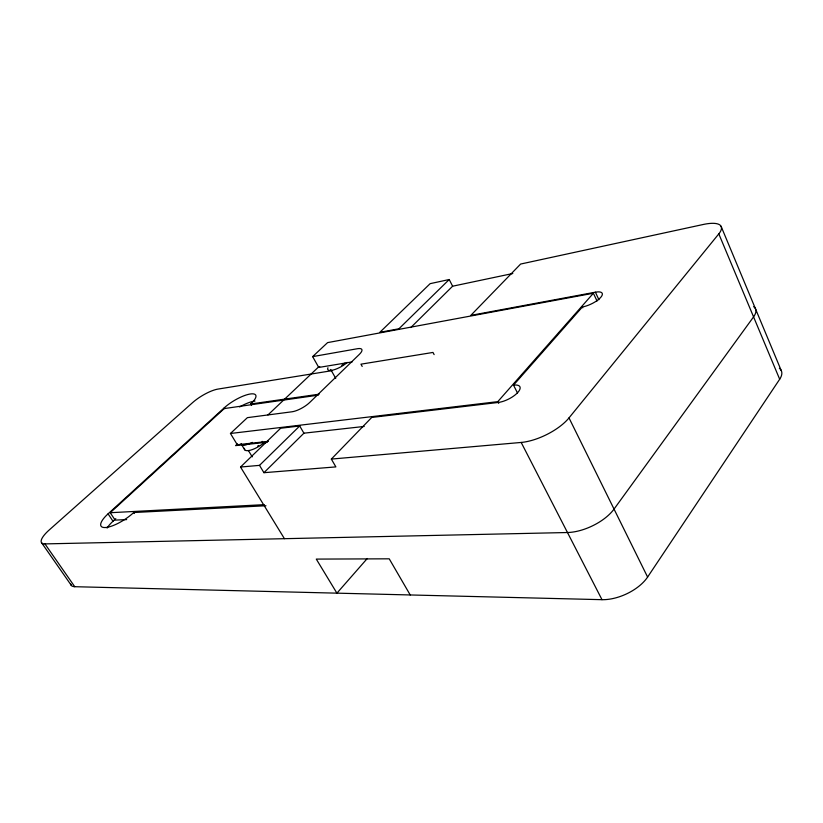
<?xml version="1.0" encoding="UTF-8"?>
<svg xmlns="http://www.w3.org/2000/svg" width="823" height="823" viewBox="0 0 823 823"><rect width="100%" height="100%" fill="white"/><g stroke="black" fill="none" stroke-linecap="round" stroke-linejoin="round"><path stroke-width="1.23" d="M70.737 584.001A23.095 7.664 -34.2 0 0 74.759 586.706L601.994 599.679A35.42 18.744 -24.6 0 0 647.608 577.067L779.679 379.238A31.665 13.477 -21.4 0 0 779.371 368.303M284.429 538.684L240.532 467.032L259.502 465.365L263.936 472.7L335.877 466.898L331.34 459.08L521.185 442.445A37.333 15.164 -26.2 0 0 569.002 417.899L718.808 233.876A33.136 10.74 -23.7 0 0 703.346 224.463L520.63 264.049L470.807 315.384L595.399 292.186A14.619 4.969 -25.3 0 1 600.687 297.432A14.619 4.969 -25.3 0 1 582.375 306.969L513.511 385.143L517.523 393.044M367.284 558.498L336.916 593.157L316.279 559.095L389.228 558.817L410.214 594.967M597.025 301.023L593.383 293.235L497.792 401.645L230.45 433.484L237.291 444.729L268.463 441.354M331.34 459.08L371.739 417.446L498.265 402.457A15.586 5.905 -26.8 0 0 517.934 392.304A15.586 5.905 -26.8 0 0 513.511 385.143M263.936 472.7L303.913 433.186L364.188 426.448M410.79 327.554L452.619 286.209L512.791 273.514M259.502 465.365L299.706 425.985L303.913 433.186M449.214 279.522L398.939 328.768L379.804 332.338L430.141 283.657L449.214 279.522L452.619 286.209M240.532 467.032L280.643 428.238L299.706 425.985M237.436 443.875L235.584 445.624L267.424 442.198M267.969 414.926L318.974 366.585M593.383 293.235L327.595 342.615L312.627 356.616L318.768 367.449L319.715 366.554M230.45 433.484L247.384 417.652L292.021 411.778A14.166 4.496 -30.1 0 0 309.746 402.437L359.281 354.446A13.631 4.156 -29.1 0 0 357.521 348.705L312.627 356.616M107.083 528.088A23.414 7.458 -33.2 0 1 112.998 521.237L115.817 518.634M265.973 505.744L133.727 512.523A23.476 7.325 -33.1 0 1 105.303 527.533A23.476 7.325 -33.1 0 1 108.07 513.84L224.278 407.796A21.326 6.296 -30.8 0 1 250.459 393.97A21.326 6.296 -30.8 0 1 250.717 404L251.529 405.358M126.66 519.591L115.138 520.105L110.21 512.719L224.268 408.568L318.378 395.133M318.768 367.449L352.172 361.894M331.998 370.659L217.972 389.084A20.801 5.823 -31.1 0 0 192.685 402.54L49.236 529.961A23.435 6.944 -33.7 0 0 44.946 543.9L74.759 586.706M250.717 404L319.17 394.186M110.21 512.719L264.245 504.653M44.946 543.9L567.479 532.522A36.233 17.273 -25.3 0 0 614.04 509.087L753.57 316.886A32.292 12.345 -22.5 0 0 753.642 306.66M41.747 542.974L71.447 585.575M108.07 513.84L112.998 521.237M133.727 512.523L134.355 513.48M248.361 450.479L252.229 456.858M241.304 444.194L244.709 449.8M224.278 407.796L224.813 408.681M330.712 369.476L335.753 378.415M362.192 366.43L360.947 364.178L432.98 352.439L434.122 354.61M498.265 402.457L498.717 403.352M521.185 442.445L601.994 599.679M569.002 417.899L647.608 577.067M582.375 306.969L582.777 307.812M595.399 292.186L598.907 299.716M718.808 233.876L779.679 379.238M721.092 226.335L781.233 370.535M265.973 442.723A14.135 4.619 -30.7 0 1 262.156 441.344M344.991 363.097A10.39 3.179 -29.3 0 1 341.792 365.35M252.476 442.404A13.878 4.444 -30.9 0 1 241.067 443.638M263.638 443.083A13.857 4.506 -31 0 1 250.542 450.16A13.857 4.506 -31 0 1 244.472 448.34M258.71 445.459A11.09 3.601 -31 0 1 257.722 446.045M347.275 362.387A12.983 3.971 -29.3 0 1 333.562 369.928A12.983 3.971 -29.3 0 1 327.945 367.758M239.596 406.953A21.285 6.409 -30.8 0 1 255.007 401.038"/></g></svg>
